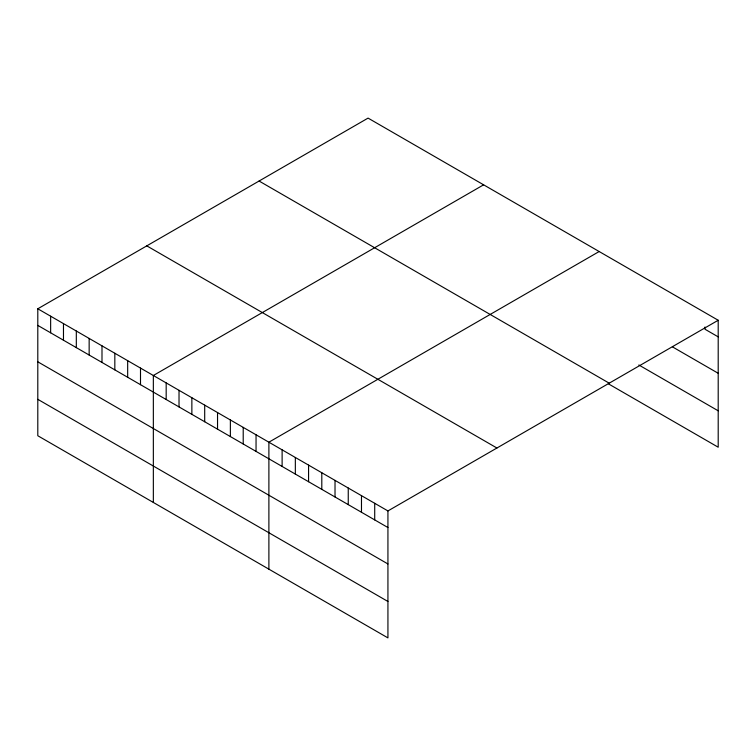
<?xml version="1.0" encoding="UTF-8"?>
<svg xmlns="http://www.w3.org/2000/svg" width="756" height="756" viewBox="0 0 756 756"><rect width="100%" height="100%" fill="white"/><g stroke="black" fill="none" stroke-linecap="round" stroke-linejoin="round"><path stroke-width="1.13" d="M37.8 308.788L387.932 510.933L387.932 637.894L37.8 435.74L37.8 308.788L368.068 118.106L718.2 320.26L718.2 447.212L608.315 383.774M483.613 184.823L153.345 375.496L153.345 502.447M599.158 251.531L268.89 442.203L268.89 569.164M387.932 510.933L718.2 320.26M718.2 336.864L704.97 329.229L704.97 327.017M672.415 346.843L718.2 373.275M638.839 364.978L718.2 410.801M259.081 181.034L609.213 383.179M146.787 245.861L496.919 448.015M37.8 325.392L387.932 527.537M37.8 361.812L387.932 563.957M37.8 399.329L387.932 601.474M374.711 503.298L374.711 519.901M361.481 495.662L361.481 512.266M348.251 488.026L348.251 504.63M335.021 480.391L335.021 496.994M321.801 472.755L321.801 489.359M308.571 465.11L308.571 481.723M295.341 457.474L295.341 474.088M282.12 449.839L282.12 466.443M256.048 434.794L256.048 451.398M243.215 427.376L243.215 443.989M230.372 419.967L230.372 436.571M217.539 412.559L217.539 429.162M204.696 405.14L204.696 421.753M191.863 397.732L191.863 414.335M179.021 390.323L179.021 406.926M166.178 382.905L166.178 399.518M140.503 368.087L140.503 384.691M127.669 360.669L127.669 377.272M114.827 353.26L114.827 369.864M101.994 345.851L101.994 362.455M89.151 338.433L89.151 355.036M76.318 331.024L76.318 347.628M63.476 323.615L63.476 340.219M50.643 316.197L50.643 332.801"/></g></svg>
